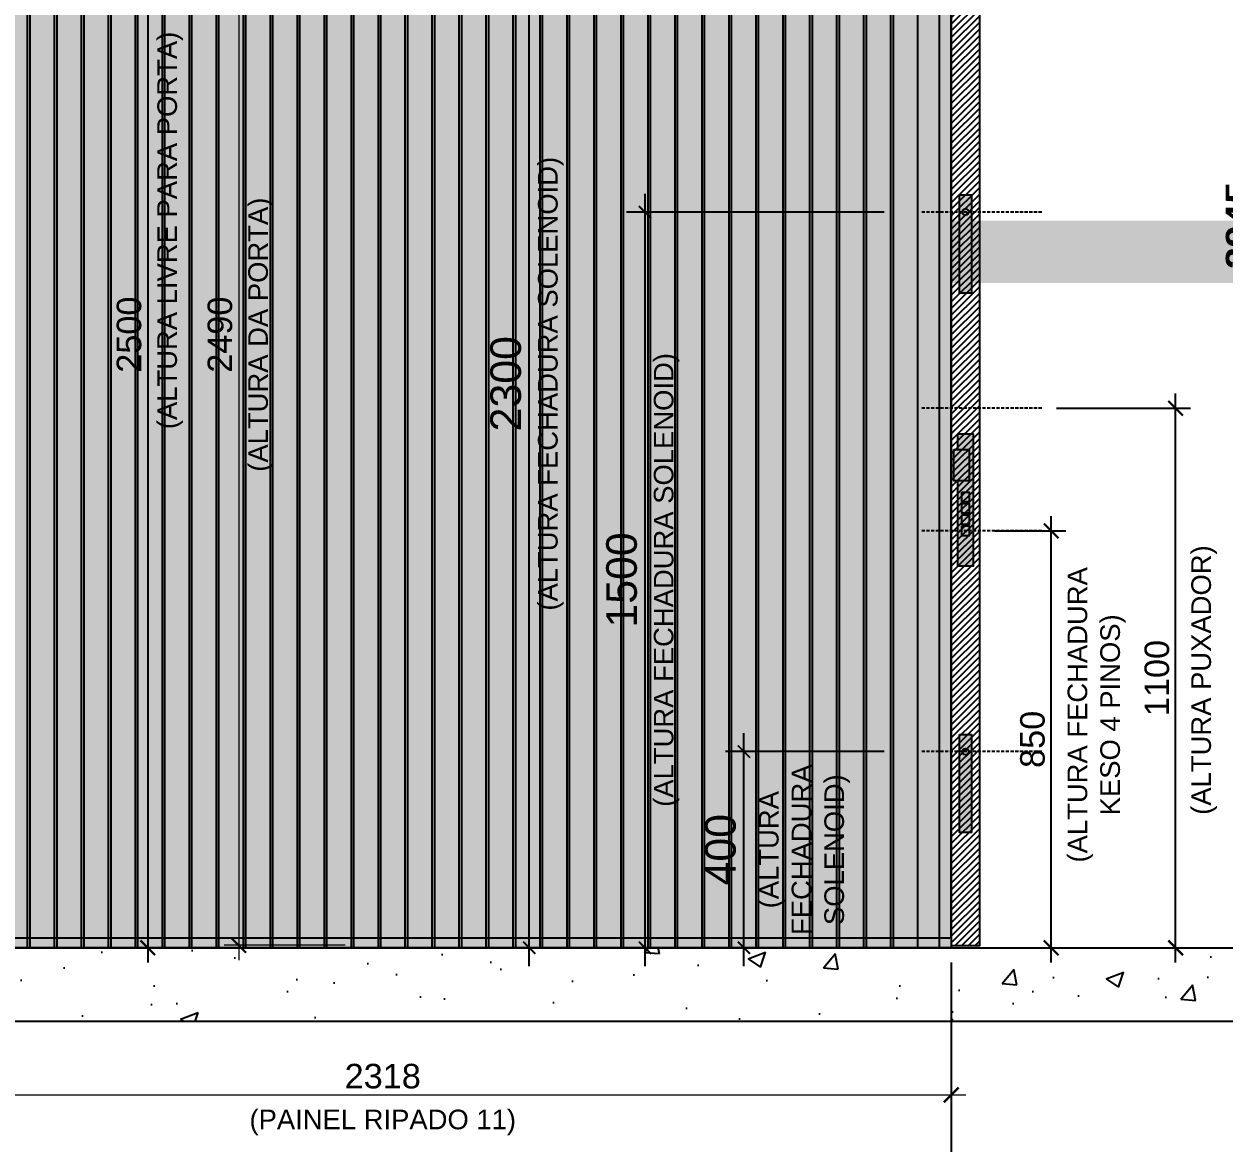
# Model space of a CAD drawing. Header units: millimetres. Extents: x -63251 to 507826, y 5339 to 217512.
# Drawn here: x 182635 to 185081, y 99077 to 101358 of the extents above; entities that cross this region are included whole.
import ezdxf
from ezdxf import colors
from ezdxf.entities.mleader import LeaderData, LeaderLine
from ezdxf.math import Vec2, Vec3

# ---------------------------------------------------------------- set-up
doc = ezdxf.new("R2010")
doc.units = ezdxf.units.MM
doc.header["$PDMODE"] = 3
doc.linetypes.add('TRAÇO 1-1', pattern=[9.525, 6.35, -3.175])
for name, color, linetype in [('A-ANNO-DIMS', 7, 'Continuous'), ('COTAS', 9, 'Continuous'), ('FERRAGEM', 3, 'Continuous'), ('HACHURA', 21, 'Continuous'), ('LAYOUT - carimbo', 7, 'Continuous'), ('MARCENARIA', 4, 'Continuous'), ('PAREDE', 94, 'Continuous'), ('PROJEÇÃO', 8, 'Continuous')]:
    doc.layers.add(name, color=color, linetype=linetype)
doc.layers.add('ARQ-COTA', color=12, linetype='Continuous', lineweight=9)
doc.styles.add('1-1', font='arial.ttf', dxfattribs={"height": 0.2})
doc.styles.add('MEDIDA OFICIAL', font='ariblk.ttf')
doc.styles.add('PADRÃO', font='arial.ttf')
doc.styles.add('PADRÃO NEGRITO', font='arialbd.ttf')
doc.dimstyles.new('1-20', dxfattribs={"dimscale": 20, "dimtxt": 2.5, "dimasz": 1.5, "dimexe": 1.5, "dimexo": 1.5, "dimtad": 1, "dimtxsty": 'PADRÃO', "dimblk": 'ARCHTICK', "dimcen": 2.5, "dimdle": 1.5, "dimclrd": 9, "dimclre": 9, "dimclrt": 6, "dimadec": 0, "dimazin": 0, "dimtfac": 1, "dimtmove": 0, "dimatfit": 3, "dimfxl": 1.25, "dimlwd": -1, "dimlwe": -1, "dimarcsym": 0})
doc.dimstyles.new('1-20 CAIXA', dxfattribs={"dimscale": 20, "dimtxt": 2.5, "dimasz": 1.5, "dimexe": 1.5, "dimexo": 1.5, "dimtad": 1, "dimtxsty": 'PADRÃO NEGRITO', "dimblk": 'ARCHTICK', "dimcen": 2.5, "dimdle": 1.5, "dimclrd": 9, "dimclre": 9, "dimclrt": 6, "dimadec": 0, "dimazin": 0, "dimtfac": 1, "dimtmove": 0, "dimatfit": 3, "dimfxl": 1.25, "dimlwd": -1, "dimlwe": -1, "dimarcsym": 0})
doc.dimstyles.new('I-Hidrául. 1-25', dxfattribs={"dimscale": 25, "dimtxt": 2.5, "dimasz": 1, "dimexe": 1.5, "dimexo": 1.5, "dimtad": 1, "dimtxsty": 'PADRÃO', "dimblk": 'ARCHTICK', "dimcen": 2.5, "dimdle": 1.5, "dimclrd": 9, "dimclre": 9, "dimclrt": 170, "dimadec": 0, "dimazin": 0, "dimtfac": 1, "dimtmove": 0, "dimatfit": 3, "dimfxl": 1.25, "dimlwd": -1, "dimlwe": -1, "dimarcsym": 0})
doc.dimstyles.new('Med. Ofic.1-20', dxfattribs={"dimscale": 20, "dimtxt": 2.5, "dimasz": 1.5, "dimexe": 1.5, "dimexo": 1.5, "dimtad": 1, "dimtxsty": 'MEDIDA OFICIAL', "dimblk": 'ARCHTICK', "dimcen": 2.5, "dimdle": 1.5, "dimclrd": 9, "dimclre": 9, "dimclrt": 10, "dimadec": 0, "dimazin": 0, "dimtfac": 1, "dimtmove": 0, "dimatfit": 3, "dimfxl": 1.25, "dimlwd": -1, "dimlwe": -1, "dimarcsym": 0})

# ---------------------------------------------------------------- blocks, each defined once
blk = doc.blocks.new('*U1945')
at = {"layer": 'MARCENARIA', "color": 8}
for p, q in [((-25, -1042.5), (-25, 1457.5)), ((25, -1042.5), (25, 1457.5))]:
    blk.add_line(p, q, dxfattribs=at)
blk = doc.blocks.new('*U1946')
at = {"layer": 'MARCENARIA', "color": 0, "linetype": 'ByBlock', "lineweight": -2, "transparency": 16777216}
for p in [(-2200, 0), (-2145, 0), (-2090, 0), (-2035, 0), (-1980, 0), (-1925, 0), (-1870, 0), (-1815, 0), (-1760, 0), (-1705, 0), (-1650, 0), (-1595, 0), (-1540, 0), (-1485, 0), (-1430, 0), (-1375, 0), (-1320, 0), (-1265, 0), (-1210, 0), (-1155, 0), (-1100, 0), (-1045, 0), (-990, 0), (-935, 0), (-880, 0), (-825, 0), (-770, 0), (-715, 0), (-660, 0), (-605, 0), (-550, 0), (-495, 0), (-440, 0), (-385, 0), (-330, 0), (-275, 0), (-220, 0), (-165, 0), (-110, 0), (-55, 0), (0, 0)]:
    blk.add_blockref('*U1945', p, dxfattribs=at)
blk = doc.blocks.new('_ArchTick')
at = {"color": 0, "linetype": 'ByBlock', "const_width": 0.15}
blk.add_lwpolyline([(-0.5, -0.5), (0.5, 0.5)], dxfattribs=at)
blk = doc.blocks.new('*D1948')
at = {"layer": 'COTAS', "color": 9, "linetype": 'Continuous', "ltscale": 0.4, "transparency": 16777216}
blk.add_line((185148.6, 99445), (185148.6, 102450), dxfattribs=at)
at = {"layer": 'COTAS', "color": 9, "ltscale": 0.4, "transparency": 16777216}
for p, q in [((184879.6, 102420), (185178.6, 102420)), ((184998.6, 99475), (185178.6, 99475))]:
    blk.add_line(p, q, dxfattribs=at)
at = {"layer": 'Defpoints', "color": 0, "ltscale": 0.4, "transparency": 16777216}
for p in [(184849.6, 102420, 0), (185148.6, 102420), (184968.6, 99475)]:
    blk.add_point(p, dxfattribs=at)
at = {"layer": 'COTAS', "color": 9, "ltscale": 0.4, "transparency": 16777216, "xscale": 30, "yscale": 30, "zscale": 30}
for p, rotation in [((185148.6, 102420), 90), ((185148.6, 99475), 270)]:
    blk.add_blockref('_ArchTick', p, dxfattribs=dict(at, rotation=rotation))
at = {"layer": 'COTAS', "color": 10, "ltscale": 0.4, "transparency": 16777216, "insert": (185110.3, 100947.5), "char_height": 50, "attachment_point": 5, "rotation": 90, "style": 'MEDIDA OFICIAL'}
blk.add_mtext('2945', dxfattribs=at)
blk = doc.blocks.new('*D1954')
at = {"layer": 'ARQ-COTA', "color": 9, "transparency": 16777216}
for p, q in [((183072.6, 102000), (183072.6, 99450)), ((183289.8, 101970), (183042.6, 101970)), ((183289.8, 99480), (183042.6, 99480))]:
    blk.add_line(p, q, dxfattribs=at)
at = {"layer": 'Defpoints', "color": 0, "transparency": 16777216}
for p in [(183319.8, 101970, 0), (183072.6, 99480), (183319.8, 99480, 0)]:
    blk.add_point(p, dxfattribs=at)
at = {"layer": 'ARQ-COTA', "color": 9, "transparency": 16777216, "xscale": 30, "yscale": 30, "zscale": 30}
for p, rotation in [((183072.6, 101970), 90), ((183072.6, 99480), 270)]:
    blk.add_blockref('_ArchTick', p, dxfattribs=dict(at, rotation=rotation))
at = {"layer": 'ARQ-COTA', "color": 6, "transparency": 16777216, "insert": (183034.5, 100725), "char_height": 50, "attachment_point": 5, "rotation": 90, "style": 'PADRÃO'}
blk.add_mtext('2490', dxfattribs=at)
blk = doc.blocks.new('*D1955')
at = {"layer": 'A-ANNO-DIMS', "color": 9, "transparency": 16777216}
for p, q in [((182887.3, 102005), (182887.3, 99445)), ((183289.8, 101975), (182857.3, 101975)), ((183042.6, 99475), (182857.3, 99475))]:
    blk.add_line(p, q, dxfattribs=at)
at = {"layer": 'Defpoints', "color": 0, "transparency": 16777216}
for p in [(183319.8, 101975), (182887.3, 99475), (183072.6, 99475)]:
    blk.add_point(p, dxfattribs=at)
at = {"layer": 'A-ANNO-DIMS', "color": 9, "transparency": 16777216, "xscale": 30, "yscale": 30, "zscale": 30}
for p, rotation in [((182887.3, 101975), 90), ((182887.3, 99475), 270)]:
    blk.add_blockref('_ArchTick', p, dxfattribs=dict(at, rotation=rotation))
at = {"layer": 'A-ANNO-DIMS', "color": 6, "transparency": 16777216, "insert": (182849.2, 100725), "char_height": 50, "attachment_point": 5, "rotation": 90, "style": 'PADRÃO'}
blk.add_mtext('2500', dxfattribs=at)
blk = doc.blocks.new('*D1960')
at = {"layer": 'ARQ-COTA', "color": 9, "transparency": 16777216}
for p, q in [((184525.2, 99445), (184525.2, 99145)), ((182207.2, 99295), (182207.2, 99145)), ((182177.2, 99175), (184555.2, 99175))]:
    blk.add_line(p, q, dxfattribs=at)
at = {"layer": 'Defpoints', "color": 0, "transparency": 16777216}
for p in [(184525.2, 99475), (182207.2, 99325), (184525.2, 99175)]:
    blk.add_point(p, dxfattribs=at)
at = {"layer": 'ARQ-COTA', "color": 9, "transparency": 16777216, "xscale": 30, "yscale": 30, "zscale": 30, "rotation": 180}
blk.add_blockref('_ArchTick', (182207.2, 99175), dxfattribs=at)
at = {"layer": 'ARQ-COTA', "color": 9, "transparency": 16777216, "xscale": 30, "yscale": 30, "zscale": 30}
blk.add_blockref('_ArchTick', (184525.2, 99175), dxfattribs=at)
at = {"layer": 'ARQ-COTA', "color": 6, "transparency": 16777216, "insert": (183366.2, 99213), "char_height": 50, "attachment_point": 5, "style": 'PADRÃO'}
blk.add_mtext('2318', dxfattribs=at)
blk = doc.blocks.new('*D1962')
at = {"layer": 'A-ANNO-DIMS', "color": 9, "transparency": 16777216}
for p, q in [((178700.2, 99445), (178700.2, 98785)), ((184525.2, 99445), (184525.2, 98785)), ((184555.2, 98815), (178670.2, 98815))]:
    blk.add_line(p, q, dxfattribs=at)
at = {"layer": 'Defpoints', "color": 0, "transparency": 16777216}
for p in [(178700.2, 99475, 0), (184525.2, 99475, 0), (178700.2, 98815)]:
    blk.add_point(p, dxfattribs=at)
at = {"layer": 'A-ANNO-DIMS', "color": 9, "transparency": 16777216, "xscale": 30, "yscale": 30, "zscale": 30, "rotation": 180}
blk.add_blockref('_ArchTick', (178700.2, 98815), dxfattribs=at)
at = {"layer": 'A-ANNO-DIMS', "color": 9, "transparency": 16777216, "xscale": 30, "yscale": 30, "zscale": 30}
blk.add_blockref('_ArchTick', (184525.2, 98815), dxfattribs=at)
at = {"layer": 'A-ANNO-DIMS', "color": 6, "transparency": 16777216, "insert": (181612.7, 98853), "char_height": 50, "attachment_point": 5, "style": 'PADRÃO NEGRITO'}
blk.add_mtext('5825', dxfattribs=at)
blk = doc.blocks.new('*D1976')
at = {"layer": 'Defpoints', "color": 0, "transparency": 16777216}
for p in [(184584.2, 100324.9), (184729, 100324.9), (184584.2, 99474.9)]:
    blk.add_point(p, dxfattribs=at)
at = {"layer": 'PAREDE', "color": 9, "transparency": 16777216}
for p, q in [((184729, 99444.9), (184729, 100354.9)), ((184614.2, 100324.9), (184759, 100324.9)), ((184614.2, 99474.9), (184759, 99474.9))]:
    blk.add_line(p, q, dxfattribs=at)
at = {"layer": 'PAREDE', "color": 9, "transparency": 16777216, "xscale": 30, "yscale": 30, "zscale": 30}
for p, rotation in [((184729, 100324.9), 90), ((184729, 99474.9), 270)]:
    blk.add_blockref('_ArchTick', p, dxfattribs=dict(at, rotation=rotation))
at = {"layer": 'PAREDE', "color": 6, "transparency": 16777216, "insert": (184691, 99899.9), "char_height": 50, "attachment_point": 5, "rotation": 90, "style": 'PADRÃO'}
blk.add_mtext('850', dxfattribs=at)
blk = doc.blocks.new('*D1977')
at = {"layer": 'Defpoints', "color": 0, "transparency": 16777216}
for p in [(184709.6, 100574.9), (184982.7, 100574.9), (184837.8, 99474.9)]:
    blk.add_point(p, dxfattribs=at)
at = {"layer": 'PAREDE', "color": 9, "transparency": 16777216}
for p, q in [((184982.7, 99444.9), (184982.7, 100604.9)), ((184739.6, 100574.9), (185012.7, 100574.9)), ((184867.8, 99474.9), (185012.7, 99474.9))]:
    blk.add_line(p, q, dxfattribs=at)
at = {"layer": 'PAREDE', "color": 9, "transparency": 16777216, "xscale": 30, "yscale": 30, "zscale": 30}
for p, rotation in [((184982.7, 100574.9), 90), ((184982.7, 99474.9), 270)]:
    blk.add_blockref('_ArchTick', p, dxfattribs=dict(at, rotation=rotation))
at = {"layer": 'PAREDE', "color": 6, "transparency": 16777216, "insert": (184944.6, 100024.9), "char_height": 50, "attachment_point": 5, "rotation": 90, "style": 'PADRÃO'}
blk.add_mtext('1100', dxfattribs=at)
blk = doc.blocks.new('*D1978')
at = {"layer": 'Defpoints', "color": 0, "transparency": 16777216}
for p in [(184102.6, 99874.9), (184426.2, 99874.9, 0), (184247.4, 99475)]:
    blk.add_point(p, dxfattribs=at)
at = {"layer": 'PAREDE', "color": 9, "transparency": 16777216}
for p, q in [((184102.6, 99437.5), (184102.6, 99912.4)), ((184388.7, 99874.9), (184065.1, 99874.9)), ((184209.9, 99475), (184065.1, 99475))]:
    blk.add_line(p, q, dxfattribs=at)
at = {"layer": 'PAREDE', "color": 9, "transparency": 16777216, "xscale": 25, "yscale": 25, "zscale": 25}
for p, rotation in [((184102.6, 99874.9), 90), ((184102.6, 99475), 270)]:
    blk.add_blockref('_ArchTick', p, dxfattribs=dict(at, rotation=rotation))
at = {"layer": 'PAREDE', "color": 170, "transparency": 16777216, "insert": (184055, 99674.9), "char_height": 62.5, "attachment_point": 5, "rotation": 90, "style": 'PADRÃO'}
blk.add_mtext('400', dxfattribs=at)
blk = doc.blocks.new('*D1979')
at = {"layer": 'Defpoints', "color": 0, "transparency": 16777216}
for p in [(183900.9, 100974.9), (184426.2, 100974.9, 0), (184045.7, 99475)]:
    blk.add_point(p, dxfattribs=at)
at = {"layer": 'PAREDE', "color": 9, "transparency": 16777216}
for p, q in [((183900.9, 99437.5), (183900.9, 101012.4)), ((184388.7, 100974.9), (183863.4, 100974.9)), ((184008.2, 99475), (183863.4, 99475))]:
    blk.add_line(p, q, dxfattribs=at)
at = {"layer": 'PAREDE', "color": 9, "transparency": 16777216, "xscale": 25, "yscale": 25, "zscale": 25}
for p, rotation in [((183900.9, 100974.9), 90), ((183900.9, 99475), 270)]:
    blk.add_blockref('_ArchTick', p, dxfattribs=dict(at, rotation=rotation))
at = {"layer": 'PAREDE', "color": 170, "transparency": 16777216, "insert": (183853.4, 100224.9), "char_height": 62.5, "attachment_point": 5, "rotation": 90, "style": 'PADRÃO'}
blk.add_mtext('1500', dxfattribs=at)
blk = doc.blocks.new('*D1980')
at = {"layer": 'Defpoints', "color": 0, "transparency": 16777216}
for p in [(183664.7, 101775), (184427.2, 101775, 0), (183809.5, 99475)]:
    blk.add_point(p, dxfattribs=at)
at = {"layer": 'PAREDE', "color": 9, "transparency": 16777216}
for p, q in [((183664.7, 99437.5), (183664.7, 101812.5)), ((184389.7, 101775), (183627.2, 101775)), ((183772, 99475), (183627.2, 99475))]:
    blk.add_line(p, q, dxfattribs=at)
at = {"layer": 'PAREDE', "color": 9, "transparency": 16777216, "xscale": 25, "yscale": 25, "zscale": 25}
for p, rotation in [((183664.7, 101775), 90), ((183664.7, 99475), 270)]:
    blk.add_blockref('_ArchTick', p, dxfattribs=dict(at, rotation=rotation))
at = {"layer": 'PAREDE', "color": 170, "transparency": 16777216, "insert": (183617.2, 100625), "char_height": 62.5, "attachment_point": 5, "rotation": 90, "style": 'PADRÃO'}
blk.add_mtext('2300', dxfattribs=at)
blk = doc.blocks.new('GDSFGDF')
at = {"layer": 'LAYOUT - carimbo', "linetype": 'ByBlock'}
h = blk.add_hatch(color=253, dxfattribs=at)
h.dxf.hatch_style = 1
h.paths.add_polyline_path([(31, 0), (0, 0), (0, -32), (-8, -32), (-8, -96), (0, -96), (0, -270), (31, -270)])
at = {"layer": 'FERRAGEM'}
blk.add_lwpolyline([(0, -32), (0, 0), (31, 0), (31, -270), (0, -270), (0, -96)], dxfattribs=at)
for points in [[(-8, -32), (23, -32), (23, -96), (-8, -96)], [(8, -119), (23, -119), (23, -139), (8, -139)], [(8, -142), (23, -142), (23, -162), (8, -162)], [(8, -165), (23, -165), (23, -185), (8, -185)], [(8, -188), (23, -188), (23, -208), (8, -208)]]:
    blk.add_lwpolyline(points, close=True, dxfattribs=at)
blk = doc.blocks.new('DSFGSD')
at = {"layer": 'LAYOUT - carimbo', "linetype": 'ByBlock'}
h = blk.add_hatch(color=253, dxfattribs=at)
h.dxf.hatch_style = 1
h.paths.add_polyline_path([(12.5, 0), (-12.5, 0), (-12.5, -200), (12.5, -200)])
at = {"layer": 'FERRAGEM'}
blk.add_lwpolyline([(-12.5, 0), (12.5, 0), (12.5, -200), (-12.5, -200)], close=True, dxfattribs=at)
blk.add_circle((0, -35), 6.35, dxfattribs=at)

msp = doc.modelspace()

# ---------------------------------------------------------------- hatches: boundary and pattern name
at = {"layer": 'HACHURA'}
h = msp.add_hatch(dxfattribs=at)
h.set_pattern_fill('AR-CONC', color=21, scale=2)
h.set_pattern_definition([(50, (16764.64, 39650.36), (364.36934, -31.87817), [38.1, -419.1]), (355, (16764.64, 39650.36), (-70.48684, 382.1137), [30.48, -335.2812]), (100.45144, (16795, 39647.7), (293.8825, 350.2355), [32.38, -356.1805]), (46.1842, (16764.64, 39751.96), (542.1581, -84.0847), [57.15, -628.65]), (96.63556, (16809.8, 39744.96), (474.8083, 494.8522), [48.57, -534.2712]), (351.18415, (16764.64, 39751.96), (474.8083, 494.8522), [45.72, -502.9195]), (21, (16815.44, 39726.56), (303.2288, -204.5304), [38.1, -419.1]), (326, (16815.44, 39726.56), (123.60406, 368.3759), [30.48, -335.28]), (71.45144, (16840.7, 39709.52), (426.83284, 163.84554), [32.38, -356.1799]), (37.5, (16764.64, 39650.36), (6.17721, 169.11008), [0, -331.216, 0, -340.36, 0, -336.55]), (7.5, (16764.64, 39650.36), (133.63933, 200.36115), [0, -194.056, 0, -323.596, 0, -128.27]), (327.5, (16651.36, 39650.36), (271.18119, -11.45749), [0, -127, 0, -396.24, 0, -525.78]), (317.5, (16600.56, 39650.36), (296.25836, 50.85298), [0, -165.1, 0, -263.144, 0, -373.38])])
h.paths.add_polyline_path([(178050.217, 99324.953), (178050.217, 99474.953), (185360.154, 99474.953), (185360.154, 99324.953)])
at = {"layer": 'LAYOUT - carimbo', "linetype": 'ByBlock', "true_color": 0xa4937f}
h = msp.add_hatch(color=252, dxfattribs=at)
h.dxf.hatch_style = 1
h.paths.add_polyline_path([(184525.216, 99474.953), (182207.216, 99474.953), (182207.216, 101974.953), (184525.216, 101974.953)])
at = {"layer": 'PROJEÇÃO', "linetype": 'TRAÇO 1-1'}
h = msp.add_hatch(dxfattribs=at)
h.set_pattern_fill('ANSI31', color=8, scale=3)
h.set_pattern_definition([(45, (-779.931, 0), (-6.7351921, 6.7351921), [])])
h.paths.add_polyline_path([(184525.216, 99479.953), (184583.216, 99479.953), (184583.216, 101969.953), (184525.216, 101969.953)])

# ---------------------------------------------------------------- linework, layer by layer
at = {"layer": 'MARCENARIA', "color": 8}
msp.add_line((184501.216, 99474.953), (184501.216, 101974.953), dxfattribs=at)
at = {"layer": 'MARCENARIA'}
msp.add_lwpolyline([(182207.216, 101974.953), (182207.216, 99494.953), (184525.216, 99494.953), (184525.216, 101974.953), (182207.216, 101974.953)], dxfattribs=at)
at = {"layer": 'MARCENARIA', "elevation": 0}
for points in [[(184583.216, 101969.953), (184525.216, 101969.953), (184525.216, 99479.953), (184583.216, 99479.953)], [(182207.216, 99494.953), (184525.216, 99494.953), (184525.216, 99474.953), (182207.216, 99474.953)]]:
    msp.add_lwpolyline(points, close=True, dxfattribs=at)
at = {"layer": 'PAREDE', "color": 10, "linetype": 'TRAÇO 1-1'}
for p, q in [((184709.598, 100974.917, 0), (184465.216, 100974.917, 0)), ((184709.598, 100574.917, 0), (184465.216, 100574.917, 0)), ((184709.598, 100324.917, 0), (184465.216, 100324.917, 0)), ((184709.598, 99874.917, 0), (184465.216, 99874.917, 0))]:
    msp.add_line(p, q, dxfattribs=at)
at = {"layer": 'PAREDE'}
msp.add_lwpolyline([(178050.217, 99474.953), (185360.154, 99474.953), (185360.154, 99324.953), (178050.217, 99324.953)], close=True, dxfattribs=at)

# ---------------------------------------------------------------- block references
at = {"layer": 'COTAS'}
for name, p in [('DSFGSD', (184554.216, 101009.917, 0)), ('GDSFGDF', (184538.716, 100522.917, 0)), ('DSFGSD', (184554.216, 99909.917, 0))]:
    msp.add_blockref(name, p, dxfattribs=at)
at = {"layer": 'MARCENARIA', "xscale": -1}
msp.add_blockref('*U1946', (182232.216, 100517.453), dxfattribs=at)

# ---------------------------------------------------------------- texts
at = {"layer": 'COTAS', "color": 6, "char_height": 40, "rotation": 90, "style": 'PADRÃO'}
for s, insert, width, attachment_point in [('(ALTURA LIVRE PARA PORTA)', (182906.69, 100937.453), 1350, 2), ('{\\C170;(ALTURA FECHADURA SOLENOID)}', (183734.758, 100624.953), 995.9618, 8), ('(ALTURA DA PORTA)', (183091.98, 100724.953), 1350, 2), ('{\\C170;(ALTURA FECHADURA SOLENOID)}', (183970.915, 100224.935), 995.9618, 8), ('(ALTURA PUXADOR)', (185066.669, 100020.799, 0), 1350, 8), ('(ALTURA FECHADURA KESO 4 PINOS)', (184881.106, 99949.917, 0), 690.80974, 8), ('{\\C170;(ALTURA FECHADURA SOLENOID)}', (184318.56, 99674.935), 480.43278, 8)]:
    msp.add_mtext(s, dxfattribs=dict(at, insert=insert, width=width, attachment_point=attachment_point))
at = {"layer": 'COTAS', "color": 6, "insert": (183366.217, 99144.952), "char_height": 40, "width": 1350, "attachment_point": 2, "style": 'PADRÃO'}
msp.add_mtext('(PAINEL RIPADO 11)', dxfattribs=at)

# ---------------------------------------------------------------- dimensions: what is measured, and where the dimension line sits
at = {"layer": 'A-ANNO-DIMS'}
dim = msp.add_linear_dim(base=(182887.263, 99474.953), p1=(183319.83, 101974.953), p2=(183072.554, 99474.953), angle=90, dimstyle='1-20', dxfattribs=at)
dim.commit()
dim.dimension.update_dxf_attribs({"geometry": '*D1955', "text_midpoint": (182849.235, 100724.953)})
dim = msp.add_linear_dim(base=(178700.22, 98814.954), p1=(184525.216, 99474.953, 0), p2=(178700.22, 99474.953, 0), dimstyle='1-20 CAIXA', override={"dimdec": 0}, dxfattribs=at)
dim.commit()
dim.dimension.update_dxf_attribs({"geometry": '*D1962', "text_midpoint": (181612.718, 98852.999)})
at = {"layer": 'ARQ-COTA'}
dim = msp.add_linear_dim(base=(183072.554, 99479.953), p1=(183319.83, 101969.953, 0), p2=(183319.83, 99479.953, 0), angle=90, dimstyle='1-20', dxfattribs=at)
dim.commit()
dim.dimension.update_dxf_attribs({"geometry": '*D1954', "text_midpoint": (183034.525, 100724.953)})
dim = msp.add_linear_dim(base=(184525.216, 99174.953), p1=(182207.217, 99324.952), p2=(184525.216, 99474.953), dimstyle='1-20', dxfattribs=at)
dim.commit()
dim.dimension.update_dxf_attribs({"geometry": '*D1960', "text_midpoint": (183366.217, 99212.998)})
at = {"layer": 'COTAS', "color": 7, "ltscale": 0.4, "true_color": 0xededed}
dim = msp.add_linear_dim(base=(185148.644, 102419.953, 0), p1=(184968.644, 99474.953, 0), p2=(184849.569, 102419.953), angle=90, dimstyle='Med. Ofic.1-20', dxfattribs=at)
dim.commit()
dim.dimension.update_dxf_attribs({"geometry": '*D1948', "text_midpoint": (185110.292, 100947.453, 0)})
at = {"layer": 'PAREDE', "color": 6}
for base, p1, p2, picture, middle in [((183664.729, 101774.953), (183809.549, 99474.953), (184427.216, 101774.953, 0), '*D1980', (183617.172, 100624.953)), ((183900.886, 100974.917), (184045.706, 99474.953), (184426.216, 100974.917, 0), '*D1979', (183853.35, 100224.935)), ((184102.567, 99874.917), (184247.387, 99474.953), (184426.216, 99874.917, 0), '*D1978', (184055.031, 99674.935))]:
    dim = msp.add_linear_dim(base=base, p1=p1, p2=p2, angle=90, dimstyle='I-Hidrául. 1-25', override={"dimdec": 0}, dxfattribs=at)
    dim.commit()
    dim.dimension.update_dxf_attribs({"geometry": picture, "text_midpoint": middle})
for base, p1, p2, picture, middle in [((184982.664, 100574.917, 0), (184837.844, 99474.917, 0), (184709.598, 100574.917, 0), '*D1977', (184944.636, 100024.917, 0)), ((184729.003, 100324.917, 0), (184584.183, 99474.917, 0), (184584.183, 100324.917, 0), '*D1976', (184690.974, 99899.917, 0))]:
    dim = msp.add_linear_dim(base=base, p1=p1, p2=p2, angle=90, dimstyle='1-20', dxfattribs=at)
    dim.commit()
    dim.dimension.update_dxf_attribs({"geometry": picture, "text_midpoint": middle})

# ---------------------------------------------------------------- next in the draw order: leaders
at = {"layer": 'COTAS'}
ml = msp.add_multileader_mtext('Standard', dxfattribs=at)
ml.set_content('{\\fArial|b1|i0|c0|p34;\\C10;ATENÇÃO PARKET!\\P}PAINÉIS E PORTA RIPADOS EM {\\fArial|b1|i0|c0|p34;CABREUVA BRANCA PREMIUM 18*5+5*900 À 2200mm}', color=105, style='1-1')
ml.set_leader_properties(color=256, linetype='ByLayer', lineweight=-1)
ml.build(insert=Vec2(0, 0))
ml.multileader.update_dxf_attribs({"text_left_attachment_type": 2, "text_right_attachment_type": 2, "dogleg_length": 0.36, "arrow_head_size": 15, "scale": 200})
ctx = ml.context
ctx.base_point, ctx.scale, ctx.char_height, ctx.arrow_head_size, ctx.landing_gap_size, ctx.plane_origin = Vec3(238640.904, 100811.632), 200, 40, 15, 10, Vec3(239350.515, 98785.079)
ctx.left_attachment, ctx.right_attachment, ctx.text_align_type = 2, 2, 2
notes = []
notes.append((ctx, [(0, (1, 1, 0), (239652.314, 100811.632), (-1, 0), 144.288, [(1, [(240740.103, 100811.632), (240701.103, 101397.44)], 0, [])])]))
ctx.mtext.insert, ctx.mtext.rotation, ctx.mtext.width, ctx.mtext.alignment, ctx.mtext.flow_direction = Vec3(239498.026, 100947.185), 6.28318531, 858.66662, 3, 5
ctx.mtext.has_bg_fill, ctx.mtext.bg_color, ctx.mtext.bg_scale_factor, ctx.mtext.bg_transparency, ctx.mtext.use_window_bg_color = 1, -1023410095, 1.25, 0, 0
for ctx, leaders in notes:
    for number, flags, end, landing, length, lines in leaders:
        leader = LeaderData()
        leader.index, (leader.has_last_leader_line, leader.has_dogleg_vector, leader.attachment_direction) = number, flags
        leader.last_leader_point, leader.dogleg_vector, leader.dogleg_length = Vec3(end), Vec3(landing), length
        for number, points, colour, breaks in lines:
            line = LeaderLine()
            line.index, line.vertices, line.color, line.breaks = number, Vec3.list(points), colors.encode_raw_color(colour), breaks
            leader.lines.append(line)
        ctx.leaders.append(leader)

doc.saveas('drawing.dxf')
